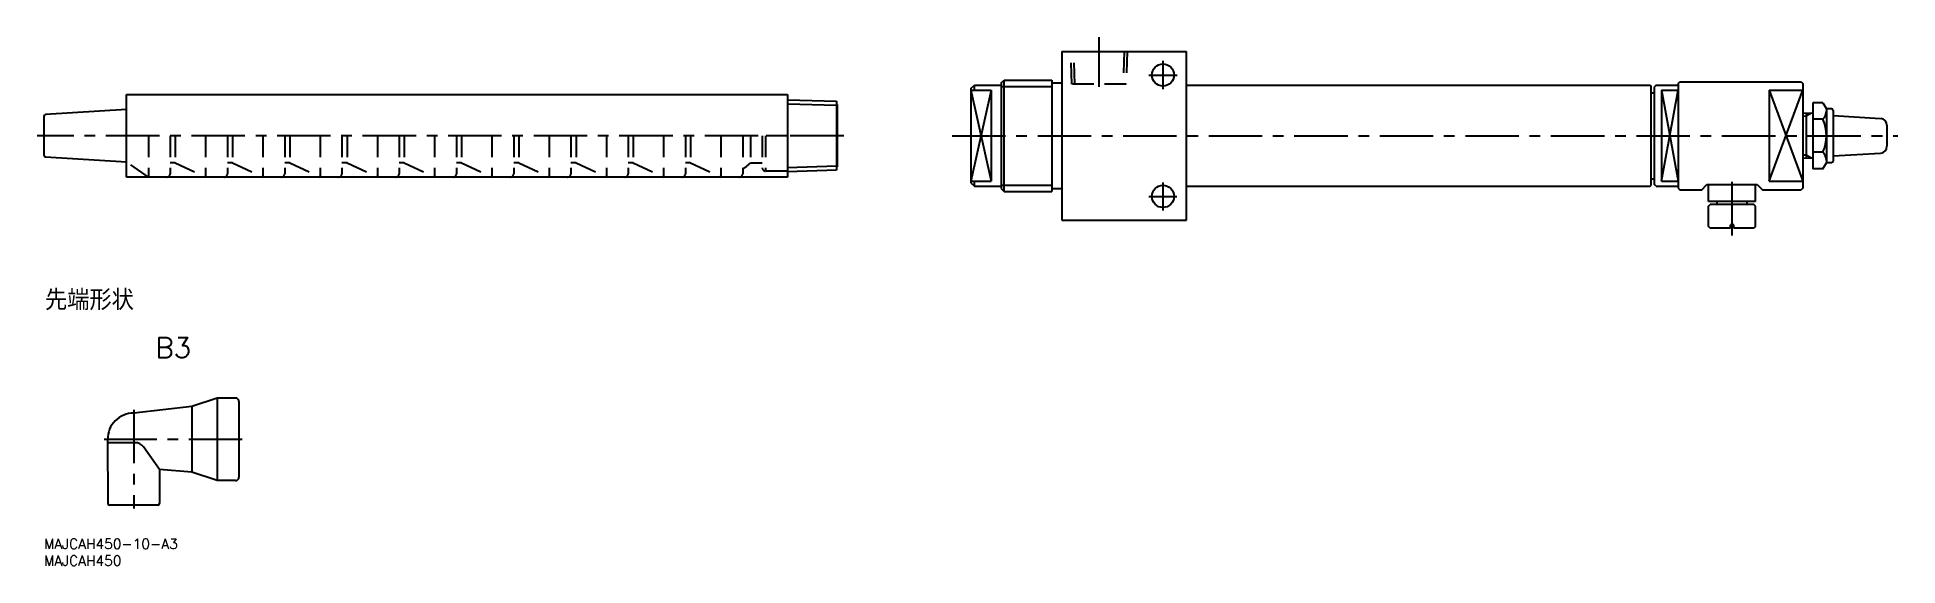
# Model space of a CAD drawing. Extents: x -2 to 550, y -8 to 149.
import ezdxf
from ezdxf.enums import TextEntityAlignment as Align

# ---------------------------------------------------------------- set-up
doc = ezdxf.new("R2010")
doc.units = 0
doc.header["$LTSCALE"] = 0.5
doc.linetypes.add('CENTER', pattern=[50.8, 31.75, -6.35, 6.35, -6.35])
doc.linetypes.add('DASHED', pattern=[19.05, 12.7, -6.35])
for name, color, linetype in [('MSM_CENTER', 1, 'CENTER'), ('MSM_CONTINUOUS', 7, 'CONTINUOUS'), ('MSM_DASHED', 4, 'DASHED'), ('MSM_NARROW', 5, 'CONTINUOUS'), ('MSM_PART_NUMBER', 7, 'CONTINUOUS')]:
    doc.layers.add(name, color=color, linetype=linetype)
doc.styles.get("Standard").update_dxf_attribs({"font": 'txt.shx', "height": 3, "bigfont": 'bigfont.shx'})

# ---------------------------------------------------------------- blocks, each defined once
blk = doc.blocks.new('*U2')
at = {"layer": 'MSM_PART_NUMBER'}
blk.add_text('MAJCAH450-10-A3', height=3, dxfattribs=at).set_placement((0, -3))
blk = doc.blocks.new('*U3')
at = {"layer": 'MSM_PART_NUMBER'}
blk.add_text('MAJCAH450', height=3, dxfattribs=at).set_placement((0, -8))

msp = doc.modelspace()

# ---------------------------------------------------------------- linework, layer by layer
at = {"layer": 'MSM_CENTER'}
for p, q in [((313.28, 148.78), (313.28, 134.06)), ((332.28, 141.75), (332.28, 133.37)), ((328.09, 137.56), (336.47, 137.56)), ((237.5, 119.56), (-2, 119.56)), ((269.68, 119.56), (550.49, 119.56)), ((332.28, 105.72), (332.28, 97.4)), ((501.28, 89.98), (501.28, 107.99)), ((328.12, 101.56), (336.44, 101.56)), ((26.65, 38.29), (26.65, 9)), ((58.9, 29.5), (17.9, 29.5))]:
    msp.add_line(p, q, dxfattribs=at)
at = {"layer": 'MSM_CONTINUOUS'}
for p, q in [((302.28, 144.56), (339.28, 144.56)), ((302.28, 144.56), (302.28, 94.56)), ((339.28, 94.56), (339.28, 144.56)), ((275.28, 133.56), (276.28, 134.56)), ((275.28, 133.56), (275.28, 105.56)), ((275.28, 133.06), (281.28, 133.06)), ((276.28, 134.56), (284.28, 134.56)), ((276.28, 133.06), (276.28, 134.56)), ((281.28, 133.06), (281.28, 106.06)), ((284.28, 135.25), (285.09, 136.06)), ((284.28, 135.25), (284.28, 103.87)), ((285.09, 136.06), (299.28, 136.06)), ((285.09, 103.06), (285.09, 136.06)), ((299.28, 136.06), (299.28, 103.06)), ((299.28, 135.25), (302.28, 135.25)), ((339.28, 134.56), (476.98, 134.56)), ((476.98, 134.56), (477.28, 134.26)), ((477.28, 104.86), (477.28, 134.26)), ((478.78, 134.56), (478.28, 134.06)), ((478.28, 105.06), (478.28, 134.06)), ((478.78, 134.56), (485.28, 134.56)), ((480.28, 133.06), (480.28, 106.06)), ((480.28, 133.06), (485.28, 133.06)), ((485.28, 135.06), (485.78, 135.56)), ((485.28, 135.06), (485.28, 104.06)), ((485.78, 135.56), (521.78, 135.56)), ((512.28, 133.06), (512.28, 106.06)), ((512.28, 133.06), (522.28, 133.06)), ((521.78, 135.56), (522.28, 135.06)), ((522.28, 135.06), (522.28, 104.06)), ((24.5, 127.31), (0.47, 125.84)), ((24.5, 131.81), (220.8, 131.81)), ((24.5, 107.31), (24.5, 131.81)), ((220.8, 131.81), (220.8, 107.31)), ((220.8, 130.23), (235.3, 129.78)), ((235.3, 129.78), (235.3, 109.34)), ((235.5, 128.81), (235.3, 128.81)), ((235.5, 128.81), (235.5, 110.31)), ((477.28, 132.31), (478.28, 132.31)), ((525.28, 129.37), (525.28, 109.74)), ((528.23, 129.37), (525.28, 129.37)), ((528.23, 129.37), (529.28, 127.56)), ((529.28, 127.56), (529.28, 111.56)), ((530.78, 127.56), (529.28, 127.56)), ((0, 125.34), (0, 113.78)), ((525.28, 126.26), (522.28, 126.17)), ((523.28, 126.2), (523.28, 112.92)), ((528.23, 124.47), (525.28, 124.47)), ((531.28, 127.06), (531.28, 112.06)), ((531.28, 125.56), (545.4, 124.68)), ((547.28, 122.68), (547.28, 116.44)), ((0.47, 113.28), (24.5, 111.81)), ((525.28, 112.85), (522.28, 112.95)), ((528.23, 114.65), (525.28, 114.65)), ((528.23, 109.74), (529.28, 111.56)), ((530.78, 111.56), (529.28, 111.56)), ((531.28, 113.56), (545.4, 114.44)), ((220.8, 107.31), (24.5, 107.31)), ((235.3, 109.34), (220.8, 108.88)), ((235.5, 110.31), (235.3, 110.31)), ((275.28, 106.06), (281.28, 106.06)), ((275.28, 105.56), (276.28, 104.56)), ((276.28, 104.56), (276.28, 106.06)), ((477.28, 106.81), (478.28, 106.81)), ((478.78, 104.56), (478.28, 105.06)), ((480.28, 106.06), (485.28, 106.06)), ((492.28, 103.56), (493.78, 105.06)), ((493.78, 105.06), (508.78, 105.06)), ((494.28, 100.06), (494.28, 105.06)), ((508.28, 100.06), (508.28, 105.06)), ((508.78, 105.06), (510.28, 103.56)), ((512.28, 106.06), (522.28, 106.06)), ((528.23, 109.74), (525.28, 109.74)), ((276.28, 104.56), (284.28, 104.56)), ((284.28, 103.87), (285.09, 103.06)), ((285.09, 103.06), (299.28, 103.06)), ((299.28, 103.87), (302.28, 103.87)), ((339.28, 104.56), (476.98, 104.56)), ((476.98, 104.56), (477.28, 104.86)), ((478.78, 104.56), (485.28, 104.56)), ((485.28, 104.06), (485.78, 103.56)), ((485.78, 103.56), (492.28, 103.56)), ((508.28, 100.06), (494.28, 100.06)), ((496.82, 99.16), (496.82, 100.06)), ((505.74, 99.16), (505.74, 100.06)), ((510.28, 103.56), (521.78, 103.56)), ((522.28, 104.06), (521.78, 103.56)), ((302.28, 94.56), (339.28, 94.56)), ((494.28, 98.66), (494.78, 99.16)), ((494.28, 92.66), (494.28, 98.66)), ((507.78, 99.16), (494.78, 99.16)), ((508.28, 98.66), (507.78, 99.16)), ((508.28, 92.66), (508.28, 98.66)), ((494.78, 92.16), (494.28, 92.66)), ((500.78, 92.16), (494.78, 92.16)), ((500.78, 92.16), (500.78, 93.16)), ((501.78, 93.16), (500.78, 93.16)), ((501.78, 92.16), (501.78, 93.16)), ((507.78, 92.16), (501.78, 92.16)), ((508.28, 92.66), (507.78, 92.16)), ((43.9, 39.29), (26.65, 37.29)), ((51.4, 41.75), (43.9, 39.29)), ((43.9, 39.29), (43.9, 19.79)), ((56.9, 41.75), (51.4, 41.75)), ((51.4, 41.75), (51.4, 17.25)), ((57.9, 40.75), (57.9, 18.25)), ((18.9, 29.54), (18.95, 10.5)), ((27.11, 28.5), (18.9, 28.5)), ((34.35, 20.6), (29.55, 27.26)), ((43.9, 19.79), (34.35, 20.6)), ((34.35, 20.6), (34.35, 10.5)), ((51.4, 17.25), (43.9, 19.79)), ((56.9, 17.25), (51.4, 17.25)), ((33.85, 10), (19.45, 10))]:
    msp.add_line(p, q, dxfattribs=at)
for centre in [(332.28, 137.56), (332.28, 101.56)]:
    msp.add_circle(centre, 3.3, dxfattribs=at)
for centre, radius, start, end in [((530.78, 127.06), 0.5, 0, 90), ((0.5, 125.34), 0.5, 93.5035, 180), ((525.88, 126.92), 3.4, 313.7504, 0), ((517.26, 119.56), 12.02, 335.8939, 24.1061), ((545.28, 122.68), 2, 0, 86.4237), ((545.28, 116.44), 2, 273.5763, 0), ((0.5, 113.78), 0.5, 180, 266.4965), ((525.88, 112.2), 3.4, 0, 46.2496), ((530.78, 112.06), 0.5, 270, 0), ((56.9, 40.75), 1, 0, 90), ((26.65, 29.54), 7.75, 90, 180.2938), ((27.11, 25.5), 3, 35.8263, 90), ((56.9, 18.25), 1, 270, 0), ((19.45, 10.5), 0.5, 180, 270), ((33.85, 10.5), 0.5, 270, 0)]:
    msp.add_arc(centre, radius, start, end, dxfattribs=at)
at = {"layer": 'MSM_DASHED'}
for p, q in [((305.25, 134.86), (304.95, 144.56)), ((306.11, 134.86), (305.8, 144.56)), ((320.75, 144.56), (320.45, 134.86)), ((321.61, 144.56), (321.31, 134.86)), ((321.31, 134.86), (305.25, 134.86)), ((31, 119.56), (31, 107.31)), ((37.5, 119.56), (37.5, 108.31)), ((39, 119.56), (39, 111.56)), ((48, 119.56), (48, 107.31)), ((54.5, 119.56), (54.5, 108.31)), ((56, 119.56), (56, 111.56)), ((65, 119.56), (65, 107.31)), ((71.5, 119.56), (71.5, 108.31)), ((73, 119.56), (73, 111.56)), ((82, 119.56), (82, 107.31)), ((88.5, 119.56), (88.5, 108.31)), ((90, 119.56), (90, 111.56)), ((99, 119.56), (99, 107.31)), ((105.5, 119.56), (105.5, 108.31)), ((107, 119.56), (107, 111.56)), ((116, 119.56), (116, 107.31)), ((122.5, 119.56), (122.5, 108.31)), ((124, 119.56), (124, 111.56)), ((133, 119.56), (133, 107.31)), ((139.5, 119.56), (139.5, 108.31)), ((141, 119.56), (141, 111.56)), ((150, 119.56), (150, 107.31)), ((156.5, 119.56), (156.5, 108.31)), ((158, 119.56), (158, 111.56)), ((167, 119.56), (167, 107.31)), ((173.5, 119.56), (173.5, 108.31)), ((175, 119.56), (175, 111.56)), ((184, 119.56), (184, 107.31)), ((190.5, 119.56), (190.5, 108.31)), ((192, 119.56), (192, 111.56)), ((201, 119.56), (201, 107.31)), ((207.5, 119.56), (207.5, 108.31)), ((209.8, 119.56), (209.8, 111.56)), ((213.3, 119.56), (213.3, 110.06)), ((220.8, 119.56), (214.3, 119.56)), ((214.3, 119.56), (214.3, 109.06)), ((31, 107.31), (24.5, 111.81)), ((39, 111.56), (37.5, 111.56)), ((39, 111.56), (48, 107.31)), ((56, 111.56), (54.5, 111.56)), ((56, 111.56), (65, 107.31)), ((73, 111.56), (71.5, 111.56)), ((73, 111.56), (82, 107.31)), ((90, 111.56), (88.5, 111.56)), ((90, 111.56), (99, 107.31)), ((107, 111.56), (105.5, 111.56)), ((107, 111.56), (116, 107.31)), ((124, 111.56), (122.5, 111.56)), ((124, 111.56), (133, 107.31)), ((141, 111.56), (139.5, 111.56)), ((141, 111.56), (150, 107.31)), ((158, 111.56), (156.5, 111.56)), ((158, 111.56), (167, 107.31)), ((175, 111.56), (173.5, 111.56)), ((175, 111.56), (184, 107.31)), ((192, 111.56), (190.5, 111.56)), ((192, 111.56), (201, 107.31)), ((209.8, 111.56), (213.3, 111.56)), ((36.5, 107.31), (31, 107.31)), ((53.5, 107.31), (48, 107.31)), ((70.5, 107.31), (65, 107.31)), ((87.5, 107.31), (82, 107.31)), ((104.5, 107.31), (99, 107.31)), ((121.5, 107.31), (116, 107.31)), ((138.5, 107.31), (133, 107.31)), ((155.5, 107.31), (150, 107.31)), ((172.5, 107.31), (167, 107.31)), ((189.5, 107.31), (184, 107.31)), ((206.5, 107.31), (201, 107.31)), ((220.8, 109.06), (214.3, 109.06))]:
    msp.add_line(p, q, dxfattribs=at)
for centre, radius, start, end in [((201.64, 119.56), 11.42, 300.8328, 315.5503), ((36.5, 108.31), 1, 270, 0), ((53.5, 108.31), 1, 270, 0), ((70.5, 108.31), 1, 270, 0), ((87.5, 108.31), 1, 270, 0), ((104.5, 108.31), 1, 270, 0), ((121.5, 108.31), 1, 270, 0), ((138.5, 108.31), 1, 270, 0), ((155.5, 108.31), 1, 270, 0), ((172.5, 108.31), 1, 270, 0), ((189.5, 108.31), 1, 270, 0), ((206.5, 108.31), 1, 270, 0), ((214.3, 110.06), 1, 180, 270)]:
    msp.add_arc(centre, radius, start, end, dxfattribs=at)
at = {"layer": 'MSM_NARROW'}
for p, q in [((275.28, 133.06), (281.28, 106.06)), ((281.28, 133.06), (275.28, 106.06)), ((284.28, 134.16), (299.28, 134.16)), ((480.28, 106.06), (485.28, 133.06)), ((480.28, 133.06), (485.28, 106.06)), ((512.28, 133.06), (522.28, 106.06)), ((512.28, 106.06), (522.28, 133.06)), ((220.8, 129.07), (235.3, 128.62)), ((523.28, 125.34), (522.28, 125.31)), ((524.85, 126.25), (523.28, 125.34)), ((523.28, 113.77), (522.28, 113.8)), ((524.85, 112.87), (523.28, 113.77)), ((235.3, 110.5), (220.8, 110.04)), ((284.28, 104.95), (299.28, 104.95))]:
    msp.add_line(p, q, dxfattribs=at)

# ---------------------------------------------------------------- block references
at = {"layer": 'MSM_CONTINUOUS'}
for name in ['*U2', '*U3']:
    msp.add_blockref(name, (0, 0), dxfattribs=at)

# ---------------------------------------------------------------- texts
for s, p in [('先端形状', (13.51, 71.13)), ('B3', (38.4, 56.67))]:
    msp.add_text(s, height=6, dxfattribs=at).set_placement(p, align=Align.MIDDLE)

doc.saveas('drawing.dxf')
